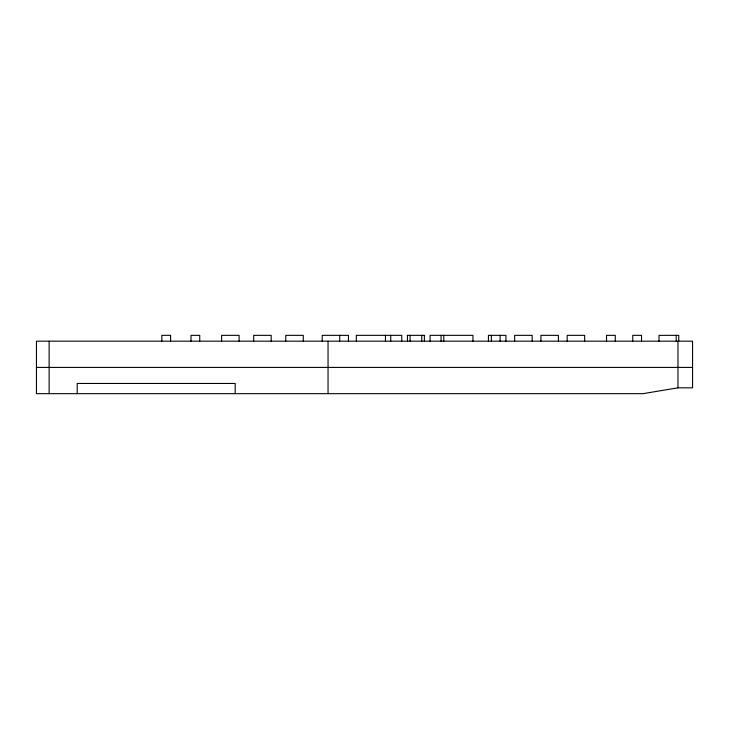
<?xml version="1.0" encoding="UTF-8"?>
<svg xmlns="http://www.w3.org/2000/svg" width="729" height="729" viewBox="0 0 729 729"><rect width="100%" height="100%" fill="white"/><g stroke="black" fill="none" stroke-linecap="round" stroke-linejoin="round"><path stroke-width="1.09" d="M677.97 387.828L642.978 393.66L36.45 393.66L36.45 341.172L692.55 341.172L692.55 387.828L677.97 387.828L677.97 341.172M407.165 335.34L424.661 335.34M36.45 367.416L692.55 367.416M678.772 341.172L678.772 335.34L659.016 335.34L659.016 341.172M676.211 335.34L676.211 341.172M641.52 341.172L641.52 335.34L632.772 335.34L632.772 341.172M615.276 341.172L615.276 335.34L606.528 335.34L606.528 341.172M584.658 341.172L584.658 335.34L567.162 335.34L567.162 341.172M558.414 341.172L558.414 335.34L540.918 335.34L540.918 341.172M532.17 341.172L532.17 335.34L514.674 335.34L514.674 341.172M505.926 341.172L505.926 335.34L488.43 335.34L488.43 341.172M500.094 335.34L500.094 341.172M491.346 335.34L491.346 341.172M472.948 341.172L472.948 335.34L430.074 335.34L430.074 341.172M443.788 335.34L443.788 341.172M441.081 335.34L441.081 341.172M424.369 335.34L424.369 341.172M421.745 335.34L421.745 341.172M410.081 335.34L410.081 341.172M407.465 335.34L407.465 341.172M401.761 341.172L401.761 335.34L356.308 335.34L356.308 341.172M390.744 335.34L390.744 341.172M385.468 335.34L385.468 341.172M348.462 341.172L348.462 335.34L322.218 335.34L322.218 341.172M339.714 335.34L339.714 341.172M328.05 341.172L328.05 393.66M303.264 341.172L303.264 335.34L285.768 335.34L285.768 341.172M271.188 341.172L271.188 335.34L253.692 335.34L253.692 341.172M239.112 341.172L239.112 335.34L221.616 335.34L221.616 341.172M235.185 393.66L235.185 383.454L77.201 383.454L77.201 393.66M199.746 341.172L199.746 335.34L190.998 335.34L190.998 341.172M170.586 341.172L170.586 335.34L161.838 335.34L161.838 341.172M49.125 341.172L49.125 393.66"/></g></svg>
